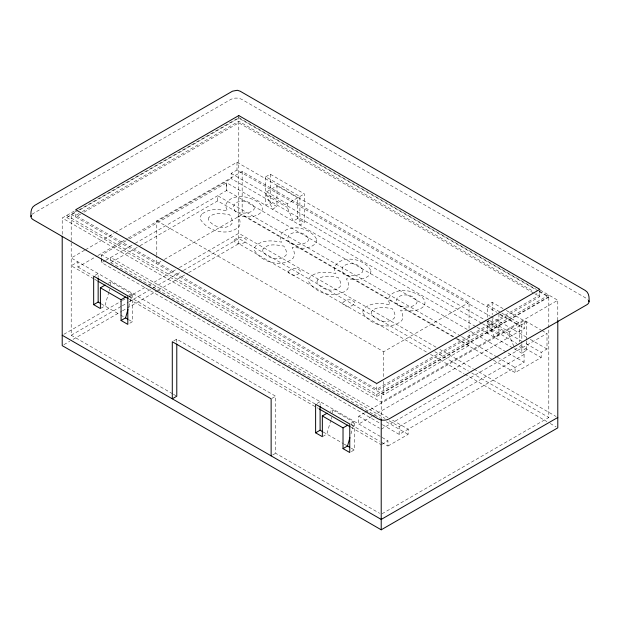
<?xml version="1.0" encoding="UTF-8"?>
<svg xmlns="http://www.w3.org/2000/svg" width="620" height="620" viewBox="0 0 620 620"><rect width="100%" height="100%" fill="white"/><g stroke="black" fill="none" stroke-linecap="round" stroke-linejoin="round"><path stroke-width="0.46" stroke-dasharray="3.1 2.33" d="M108.88 291.989L104.896 305.962L101.153 308.125M109.143 291.059L109.678 289.191M128.751 306.714L131.401 297.399L131.401 293.772L110.74 281.837L108.353 283.208M330.832 420.128L326.849 434.101L323.105 436.263M331.096 419.197L331.63 417.338M350.966 433.923L353.353 425.545L353.353 421.91L332.692 409.975L330.305 411.354M202.422 213.761C209.475 208.149 219.178 209.343 227.439 210.862L226.029 207.406L225.928 204.329C229.617 196.091 240.816 195.517 248.473 197.733C253.983 199.733 265.197 204.073 261.617 211.668A15.5 8.951 0 0 1 254.278 216.132L249.48 216.946L237.902 216.179L239.808 220.178L240.273 223.649L239.126 226.61C227.99 236.879 207.646 231.454 200.345 219.217A13.462 7.773 0 0 1 202.422 213.761M62.209 234.36L62.209 218.023L75.059 210.606M172.593 393.793L71.199 335.25L71.199 214.388L77.903 210.521M78.74 210.04L238.785 117.637L536.23 289.362M382.052 513.755L548.801 417.485L548.801 295.066L376.72 394.413L66.704 215.427L66.704 217.504L76.733 211.715M80.073 209.785L238.785 118.157L537.912 290.85M79.035 213.497L75.694 215.427L376.72 389.228L539.818 295.066L536.463 293.128M82.382 211.567L238.785 121.264L533.107 291.191M80.709 214.086L75.694 216.985L75.694 210.629M84.056 212.156L238.785 122.822L533.944 293.229M84.599 250.232L71.199 257.974L381.254 436.976M85.436 249.751L113.902 233.314M114.739 232.833L236.987 162.254L496.876 312.294M481.67 323.237L231.151 178.591L231.151 173.406L236.987 170.035L490.025 316.123M156.79 255.192L156.79 220.743L242.156 171.461L469.053 302.459L469.053 328.29M93.822 278.814L71.199 265.755L77.942 261.865L77.942 267.05L97.193 255.936M98.03 255.448L127.333 238.529M128.169 238.049L231.151 178.591M126.061 240.824L101.734 254.867L101.734 262.647L381.594 424.204M129.394 238.901L226.656 182.745L226.656 190.526L135.284 243.28M105.106 260.702L101.734 262.647L101.75 254.859L385.02 418.423M105.819 260.292L134.447 243.761M388.043 417.578L110.717 257.463L110.717 262.647L139.12 246.256M139.957 245.768L217.651 200.911L455.599 338.295M95.162 275.264L98.154 273.536L98.154 277.341M265.748 176.778L270.235 174.181L304.381 193.897L304.381 222.433L299.894 225.029L299.894 196.494L265.748 176.778L265.748 205.313L270.235 202.717L276.977 206.607L276.977 185.861L266.647 191.82L266.647 195.455L272.482 209.203L276.977 206.607M160.975 261.392L156.79 263.81L156.79 256.153M164.323 259.454L242.156 214.52L456.49 338.264M128.557 295.407L132.3 293.252L132.3 321.78L128.557 323.942M266.647 191.82L287.308 203.755L297.647 197.788L297.647 218.542L304.381 222.433M299.894 196.494L304.381 193.897M63.883 334.288L121.629 300.948M122.466 300.467L124.977 299.018M128.325 297.081L145.894 286.936M149.242 285.006L178.537 268.096M179.374 267.615L238.785 233.306L436.379 347.386M71.199 335.25L121.474 306.226M122.311 305.745L128.177 302.358M129.014 301.87L152.481 288.323M153.318 287.843L182.644 270.909M183.481 270.428L238.785 238.499L431.497 349.757M63.883 344.666L69.742 341.279M73.09 339.349L121.629 311.325M122.466 310.845L157.612 290.548M158.449 290.067L187.736 273.156M188.573 272.676L238.785 243.683L427.172 352.447M297.647 218.542L293.151 221.138L287.308 207.39L287.308 203.755M173.786 340.868L176.785 339.14L275.629 396.211L275.629 453.282L379.541 513.267M271.885 398.373L275.629 396.211M156.79 220.743L383.687 351.742L469.053 302.459M317.115 403.411L320.106 401.675L320.106 405.48M487.7 317.285L487.7 304.924L492.187 302.328L503.014 308.582M539.818 290.269L539.818 296.624L376.72 390.786L376.72 384.423M272.637 455.01L275.629 453.282M66.704 217.504L376.72 396.49L548.801 297.143L538.749 291.338M498.93 313.999L498.93 334.754L492.187 330.863L487.7 333.459L487.7 321.09M71.199 214.388L383.687 394.8L469.053 345.518L469.053 332.119M557.791 320.431L557.791 300.251L381.215 402.194L62.209 218.023M498.93 334.754L494.435 337.35L488.599 323.601L488.599 319.966M371.806 416.446L358.748 423.987L358.748 416.206L364.606 412.819M365.444 412.339L524.536 320.486L541.183 330.096M350.974 423.289L354.253 421.391L354.253 449.926L351.261 451.654M489.42 320.447L509.26 331.901L519.599 325.934L519.599 341.969M501.859 313.092L521.846 324.64L526.333 322.044L526.333 340.117M372.62 415.974L524.536 328.267L524.536 320.486M381.215 429.172L547.003 333.459L547.003 349.021L541.167 352.392L524.404 342.721M526.333 341.062L526.333 350.579L521.846 353.168L521.846 343.658M399.164 426.591L524.086 354.469L476.331 326.895M381.959 444.308L387.95 440.843L387.95 446.036L380.409 441.68M524.086 354.469L524.071 362.258L399.164 434.372L399.187 426.583L389.128 420.779M387.95 446.036L408.154 434.372L408.154 429.187L391.398 419.507M493.303 360.057L515.081 372.635L541.167 357.577L541.167 352.392M540.206 290.098L557.791 300.251M539.586 291.299L548.801 296.624L381.215 393.375L381.215 418.531M534.781 293.717L539.818 296.624M542.012 330.576L547.003 333.459M506.346 310.504L526.333 322.044M487.7 304.924L501.022 312.612M500.224 314.231L524.536 328.267M276.977 185.861L297.647 197.788M499.759 314.479L519.599 325.934M490.87 316.611L526.892 337.412M530.247 339.341L547.003 349.021M231.151 173.406L485.863 320.463M486.7 320.951L521.056 340.783M266.647 195.455L287.308 207.39M488.599 323.601L509.26 335.529L515.104 349.277L519.599 346.688L526.333 350.579M482.515 323.717L516.863 343.55M520.219 345.487L541.167 357.577M475.618 326.507L226.633 182.753L226.633 190.542L467.116 329.36M470.448 331.305L524.086 362.251M460.621 336.009L217.651 195.726L217.651 200.911M461.466 336.49L496.651 356.81M497.488 357.291L515.081 367.451L515.081 372.635M457.328 338.753L469.053 345.518M456.436 338.776L492.466 359.577M439.735 349.324L473.223 368.66M474.06 369.14L556.109 416.516M434.853 351.695L468.364 371.039M471.719 372.976L548.801 417.485M430.52 354.384L464.016 373.721M464.853 374.201L546.902 421.577M550.25 423.507L556.109 426.893M110.717 262.647L186.124 306.187M189.472 308.125L292.531 367.621M293.369 368.102L312.635 379.231M313.472 379.711L380.502 418.407M386.369 421.794L408.154 434.372M382.408 424.7L399.187 434.364M358.748 416.206L379.548 428.211M382.091 437.464L387.95 440.843M128.921 295.965L131.401 297.399M350.874 424.111L353.353 425.545M77.942 267.05L92.178 275.272M129.045 296.562L315.061 403.946M351.083 424.746L379.572 441.2M94.659 279.295L97.169 280.752M129.014 299.135L318.37 408.456M351.052 427.32L381.215 444.742M101.153 303.8L119.776 314.549M120.606 315.03L123.907 316.936M128.557 319.618L132.3 321.78M323.105 431.939L343.379 443.649M344.209 444.129L347.518 446.036M351.261 448.198L354.253 449.926M173.43 394.274L176.785 396.211M363.041 313.147C370.334 325.384 390.685 330.809 401.822 320.54L402.969 317.579L402.496 314.108L400.597 310.108L412.176 310.876L416.973 310.054A15.5 8.951 0 0 0 424.312 305.598C427.893 298.003 416.679 293.663 411.168 291.663C403.512 289.447 392.313 290.021 388.616 298.259L388.724 301.336L390.135 304.792C381.874 303.273 372.171 302.079 365.11 307.69A13.462 7.773 0 0 0 363.033 313.147M521.846 324.64L521.846 342.705M509.26 331.901L509.26 335.529M492.187 302.328L492.187 314.689M492.187 318.494L492.187 330.863M383.687 351.742L383.687 377.58M383.687 381.409L383.687 394.8M376.72 394.413L376.72 396.49M332.692 409.975L332.692 413.61M270.235 174.181L270.235 202.717M242.156 171.461L242.156 214.52M238.785 116.08L238.785 243.683M236.987 162.254L236.987 170.035M176.785 339.14L176.785 343.015M110.74 281.837L110.74 285.464M32.023 214.396A7.626 4.402 0 0 1 33.232 213.481L230.927 99.347A7.626 4.402 0 0 1 241.707 99.347L586.768 298.569A7.626 4.402 0 0 1 587.977 299.476M316.797 239.677L315.851 242.978A15.5 8.951 0 0 1 308.512 247.442L303.715 248.256L292.136 247.488L294.035 251.488L294.508 254.96L293.361 257.92C282.224 268.189 261.873 262.764 254.572 250.526A13.462 7.773 0 0 1 256.649 245.071C263.709 239.46 273.412 240.653 281.674 242.172L280.263 238.715L280.155 235.639C287.665 222.557 310.922 227.253 316.797 239.677M371.024 270.987L370.086 274.288A15.5 8.951 0 0 1 362.739 278.752L357.949 279.566L346.371 278.798L348.269 282.798L348.742 286.269L347.588 289.23C336.459 299.499 316.107 294.074 308.806 281.837A13.462 7.773 0 0 1 310.884 276.38C317.936 270.769 327.639 271.963 335.908 273.482L334.49 270.026L334.389 266.949C341.899 253.867 365.149 258.563 371.024 270.987M208.909 217.395L208.421 219.689C212.807 227.129 225.277 230.702 231.787 223.936L232.43 221.495L231.624 218.496L229.671 214.807C222.89 213.699 214.28 211.776 208.909 217.395M263.144 248.705L262.647 250.999C267.034 258.439 279.512 262.012 286.014 255.246L286.665 252.805L285.859 249.806L283.906 246.117C277.117 245.008 268.514 243.087 263.144 248.705M317.37 280.015L316.882 282.309C321.269 289.749 333.738 293.322 340.248 286.556L340.892 284.115L340.093 281.116L338.14 277.427C331.351 276.319 322.741 274.397 317.37 280.015M371.605 311.325L371.109 313.619C375.495 321.059 387.973 324.632 394.475 317.866L395.126 315.425L394.32 312.426L392.367 308.737C385.578 307.629 376.976 305.707 371.605 311.325M254.471 207.537L253.929 209.56C249.194 214.404 241.668 213.164 235.639 212.288L234.104 209.01L233.631 206.383L234.383 204.259C239.909 198.578 250.929 200.748 254.471 207.537M308.706 238.847L308.163 240.87C303.428 245.714 295.903 244.474 289.873 243.598L288.339 240.32L287.866 237.692L288.618 235.569C294.144 229.888 305.156 232.058 308.706 238.847M362.933 270.157L362.39 272.18C357.655 277.024 350.137 275.784 344.1 274.908L342.565 271.63L342.093 269.002L342.844 266.879C348.37 261.198 359.391 263.368 362.933 270.157M417.167 301.467L416.625 303.49C411.889 308.334 404.364 307.094 398.335 306.226L396.8 302.94L396.327 300.312L397.079 298.189C402.605 292.508 413.625 294.678 417.167 301.467M234.67 239.661L234.065 240.7L234.593 241.699C237.917 245.249 244.047 244.358 246.481 240.343L245.962 239.343C242.792 236.081 237.786 236.615 234.67 239.661M288.904 270.971L288.3 272.01L288.827 273.009C292.152 276.559 298.274 275.668 300.716 271.653L300.196 270.653C297.026 267.39 292.012 267.925 288.904 270.971M343.131 302.281L342.535 303.32L343.054 304.319C346.379 307.869 352.509 306.978 354.95 302.963L354.423 301.963C351.253 298.701 346.247 299.235 343.131 302.281"/><path stroke-width="0.93" d="M121.07 320.486L127.813 324.376L127.813 295.841L93.666 276.125L93.666 304.66L100.401 308.551L100.401 287.804L121.07 299.731L121.07 320.486L125.566 317.889L127.953 309.512M343.023 448.632L349.765 452.522L349.765 423.987L315.619 404.271L315.619 432.807L322.353 436.697L322.353 415.943L343.023 427.878L343.023 448.632L347.518 446.036L349.905 437.65M100.401 287.804L105.175 285.045M93.666 304.66L98.154 302.072L100.401 303.366M121.07 299.731L125.837 296.98M322.353 415.943L327.128 413.191M315.619 432.807L320.106 430.21L322.353 431.512M343.023 427.878L347.789 425.126M557.791 417.485L381.215 519.428L62.209 335.25M62.209 236.282L62.209 345.627L381.215 529.806L557.791 427.854L557.791 320.431M98.014 281.232L128.177 298.646M319.207 408.944L350.215 426.839M125.566 317.889L127.813 319.192M347.518 446.036L349.765 447.33M589 301.676C589.349 297.678 589.163 292.64 585.187 290.408L240.126 91.186L237.305 90.272L232.5 91.186L34.813 205.321C30.837 207.553 30.651 212.59 31 216.597M381.215 419.492L381.215 529.806M320.106 406.433L320.106 430.21M271.134 455.871L271.134 398.807L172.29 341.736L172.29 398.807L176.785 396.211L176.785 343.976M98.154 278.287L98.154 302.072M31.264 215.458A7.626 4.402 0 0 0 33.232 219.705L378.293 418.926A7.626 4.402 0 0 0 389.073 418.926L586.768 304.792A7.626 4.402 0 0 0 588.736 300.537M238.785 115.56L75.694 209.723L376.72 383.517L539.818 289.354L238.785 115.56"/></g></svg>
